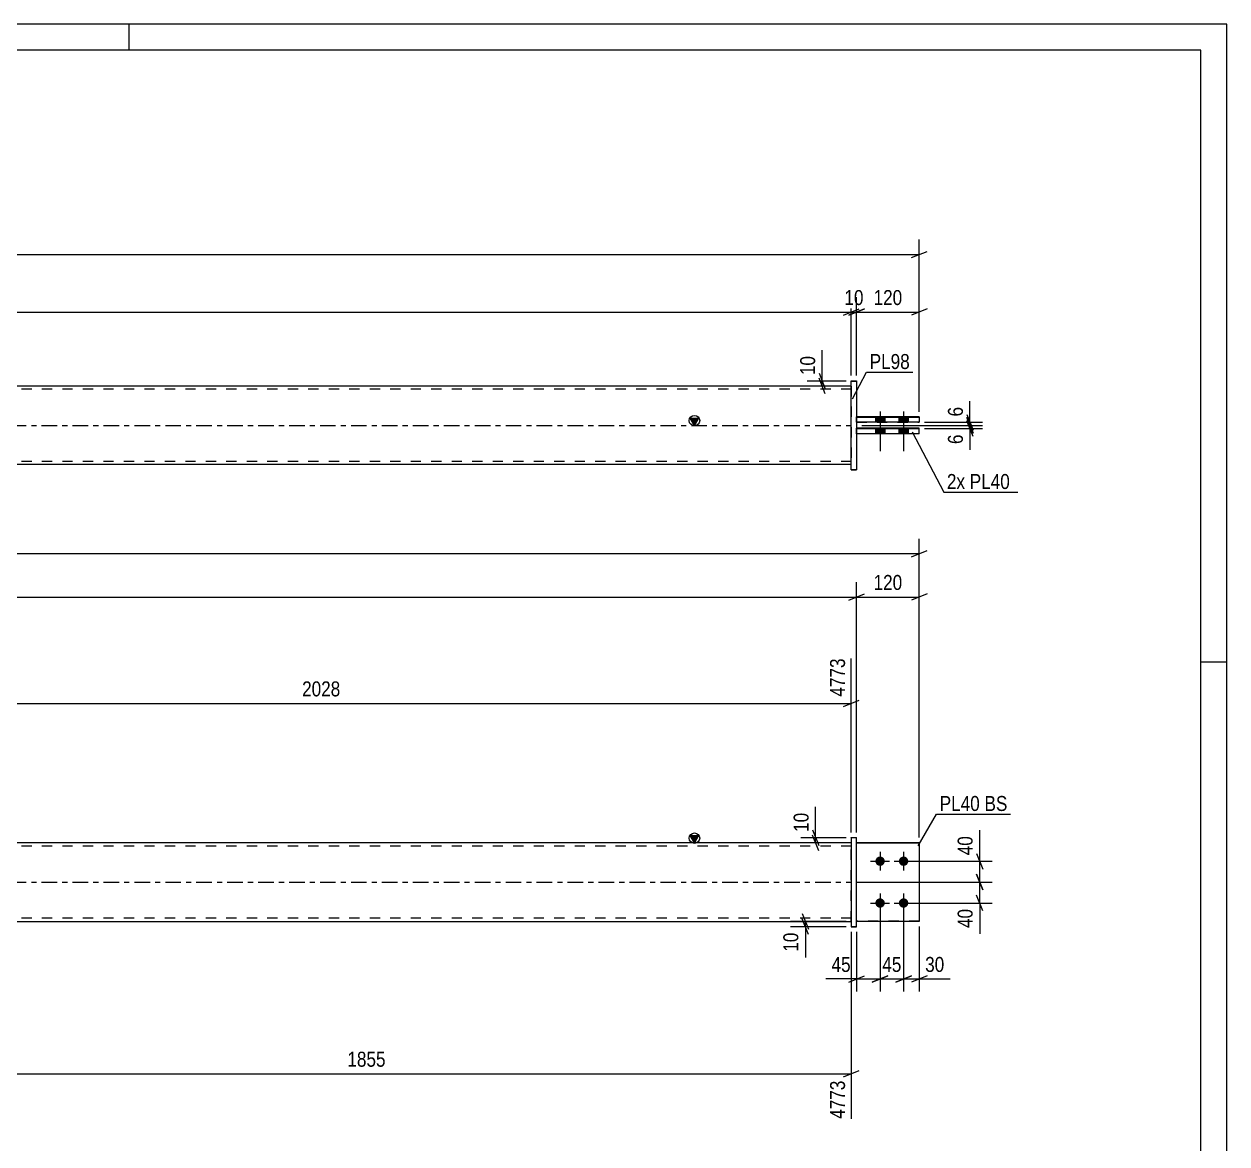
# Model space of a CAD drawing. Header units: millimetres. Extents: x 0 to 594, y 0 to 420.
# Drawn here: x 363.9 to 594, y 205.9 to 420 of the extents above; entities that cross this region are included whole.
import ezdxf

# ---------------------------------------------------------------- set-up
doc = ezdxf.new("R2010")
doc.units = ezdxf.units.MM
doc.linetypes.add('DXK_LINE_DOT2', pattern=[3.9198, 1.9599, -1.9599])
doc.linetypes.add('DXK_LINE_DOT3', pattern=[5.9187, 2.979, -0.9799, 0.9799, -0.9799])
doc.styles.add('Arial Narrow', font='ARIALN.TTF', dxfattribs={"height": 0.2})

# ---------------------------------------------------------------- blocks, each defined once
blk = doc.blocks.new('Unknown-580609170-1130')
at = {"color": 5, "linetype": 'Continuous'}
for p, q in [((594, 420), (0, 420)), ((384, 415), (384, 420)), ((594, 0), (594, 420)), ((589, 415), (5, 415)), ((589, 5), (589, 415)), ((594, 298), (589, 298))]:
    blk.add_line(p, q, dxfattribs=at)
blk = doc.blocks.new('Part-580609170-1695 - 1673')
at = {"color": 2, "linetype": 'Continuous'}
for p, q in [((523.14, 263.45), (535.14, 263.45)), ((535.14, 263.45), (523.14, 263.45)), ((535.14, 263.45), (535.14, 263.45)), ((535.14, 263.45), (535.14, 248.45)), ((535.14, 248.45), (523.14, 248.45))]:
    blk.add_line(p, q, dxfattribs=at)
at = {"color": 7, "linetype": 'DXK_LINE_DOT2'}
for p, q in [((523.14, 263.45), (523.14, 263.45)), ((523.14, 248.45), (523.14, 263.45)), ((535.14, 248.45), (523.14, 248.45))]:
    blk.add_line(p, q, dxfattribs=at)
blk = doc.blocks.new('Part-580609170-1700 - 1673')
at = {"linetype": 'Continuous'}
blk.add_hatch(color=2, dxfattribs=at).paths.add_polyline_path([(492.14, 263.45), (491.34, 264.85), (492.94, 264.85)])
at = {"color": 2, "linetype": 'Continuous'}
for p, q in [((492.14, 263.45), (491.34, 264.85)), ((491.34, 264.85), (492.94, 264.85)), ((492.94, 264.85), (492.14, 263.45)), ((522.14, 263.45), (195.61, 263.45)), ((195.61, 248.45), (522.14, 248.45))]:
    blk.add_line(p, q, dxfattribs=at)
at = {"color": 7, "linetype": 'DXK_LINE_DOT2'}
for p, q in [((522.14, 262.85), (195.61, 262.85)), ((522.14, 248.45), (522.14, 263.45)), ((522.14, 249.05), (195.61, 249.05))]:
    blk.add_line(p, q, dxfattribs=at)
at = {"color": 7, "linetype": 'DXK_LINE_DOT3'}
blk.add_line((195.61, 255.95), (522.14, 255.95), dxfattribs=at)
at = {"color": 2, "linetype": 'Continuous'}
blk.add_circle((492.14, 264.35), 1, dxfattribs=at)
blk = doc.blocks.new('Part-580609170-1685 - 1673')
at = {"color": 2, "linetype": 'Continuous'}
for p, q in [((522.14, 264.42), (522.14, 264.49)), ((522.14, 264.49), (522.14, 247.42)), ((522.14, 264.49), (523.14, 264.49)), ((523.14, 264.42), (522.14, 264.42)), ((523.14, 247.42), (523.14, 264.49)), ((522.14, 247.42), (523.14, 247.42))]:
    blk.add_line(p, q, dxfattribs=at)
at = {"color": 7, "linetype": 'DXK_LINE_DOT2'}
blk.add_line((522.14, 247.49), (523.14, 247.49), dxfattribs=at)
blk = doc.blocks.new('Part-580609170-1690 - 1673')
at = {"color": 2, "linetype": 'Continuous'}
for p, q in [((523.14, 263.46), (535.14, 263.46)), ((535.14, 263.46), (523.14, 263.46)), ((535.14, 263.46), (535.14, 263.46)), ((535.14, 263.46), (535.14, 263.45)), ((535.14, 263.46), (535.14, 263.46))]:
    blk.add_line(p, q, dxfattribs=at)
at = {"color": 7, "linetype": 'DXK_LINE_DOT2'}
for p, q in [((523.14, 263.46), (523.14, 263.46)), ((523.14, 248.46), (523.14, 263.46)), ((535.14, 263.46), (535.14, 248.46)), ((535.14, 248.46), (523.14, 248.46)), ((535.14, 248.46), (523.14, 248.46))]:
    blk.add_line(p, q, dxfattribs=at)
blk = doc.blocks.new('Bolt-580609170-1710 - 1673')
at = {"linetype": 'Continuous'}
for points in [[(527.64, 260.85), (527.83, 260.83), (528.01, 260.77), (528.17, 260.68), (528.31, 260.55), (528.42, 260.4), (528.5, 260.23), (528.54, 260.04), (528.54, 259.85), (528.5, 259.67), (528.42, 259.5), (528.31, 259.35), (528.17, 259.22), (528.01, 259.13), (527.83, 259.07), (527.64, 259.05), (527.46, 259.07), (527.28, 259.13), (527.12, 259.22), (526.98, 259.35), (526.87, 259.5), (526.79, 259.67), (526.75, 259.85), (526.75, 260.04), (526.79, 260.23), (526.87, 260.4), (526.98, 260.55), (527.12, 260.68), (527.28, 260.77), (527.46, 260.83)], [(532.14, 260.85), (532.33, 260.83), (532.51, 260.77), (532.67, 260.68), (532.81, 260.55), (532.92, 260.4), (533, 260.23), (533.04, 260.04), (533.04, 259.85), (533, 259.67), (532.92, 259.5), (532.81, 259.35), (532.67, 259.22), (532.51, 259.13), (532.33, 259.07), (532.14, 259.05), (531.96, 259.07), (531.78, 259.13), (531.62, 259.22), (531.48, 259.35), (531.37, 259.5), (531.29, 259.67), (531.25, 259.85), (531.25, 260.04), (531.29, 260.23), (531.37, 260.4), (531.48, 260.55), (531.62, 260.68), (531.78, 260.77), (531.96, 260.83)], [(527.64, 252.85), (527.83, 252.83), (528.01, 252.77), (528.17, 252.68), (528.31, 252.55), (528.42, 252.4), (528.5, 252.23), (528.54, 252.04), (528.54, 251.85), (528.5, 251.67), (528.42, 251.5), (528.31, 251.35), (528.17, 251.22), (528.01, 251.13), (527.83, 251.07), (527.64, 251.05), (527.46, 251.07), (527.28, 251.13), (527.12, 251.22), (526.98, 251.35), (526.87, 251.5), (526.79, 251.67), (526.75, 251.85), (526.75, 252.04), (526.79, 252.23), (526.87, 252.4), (526.98, 252.55), (527.12, 252.68), (527.28, 252.77), (527.46, 252.83)], [(532.14, 252.85), (532.33, 252.83), (532.51, 252.77), (532.67, 252.68), (532.81, 252.55), (532.92, 252.4), (533, 252.23), (533.04, 252.04), (533.04, 251.85), (533, 251.67), (532.92, 251.5), (532.81, 251.35), (532.67, 251.22), (532.51, 251.13), (532.33, 251.07), (532.14, 251.05), (531.96, 251.07), (531.78, 251.13), (531.62, 251.22), (531.48, 251.35), (531.37, 251.5), (531.29, 251.67), (531.25, 251.85), (531.25, 252.04), (531.29, 252.23), (531.37, 252.4), (531.48, 252.55), (531.62, 252.68), (531.78, 252.77), (531.96, 252.83)]]:
    blk.add_hatch(color=1, dxfattribs=at).paths.add_polyline_path(points)
at = {"color": 1, "linetype": 'Continuous'}
for p, q in [((527.64, 261.75), (527.64, 258.15)), ((532.14, 261.75), (532.14, 258.15)), ((525.84, 259.95), (529.44, 259.95)), ((530.34, 259.95), (533.94, 259.95)), ((527.64, 253.75), (527.64, 250.15)), ((532.14, 253.75), (532.14, 250.15)), ((525.84, 251.95), (529.44, 251.95)), ((530.34, 251.95), (533.94, 251.95))]:
    blk.add_line(p, q, dxfattribs=at)
blk = doc.blocks.new('Bolt-580609170-1371 - 1367')
at = {"linetype": 'Continuous'}
for points in [[(528.54, 344.9), (526.74, 344.9), (526.74, 343.9), (528.54, 343.9)], [(528.54, 344.87), (526.74, 344.87), (526.74, 343.87), (528.54, 343.87)], [(533.04, 344.9), (531.24, 344.9), (531.24, 343.9), (533.04, 343.9)], [(533.04, 344.87), (531.24, 344.87), (531.24, 343.87), (533.04, 343.87)], [(528.54, 342.7), (526.74, 342.7), (526.74, 341.7), (528.54, 341.7)], [(528.54, 342.67), (526.74, 342.67), (526.74, 341.67), (528.54, 341.67)], [(533.04, 342.7), (531.24, 342.7), (531.24, 341.7), (533.04, 341.7)], [(533.04, 342.67), (531.24, 342.67), (531.24, 341.67), (533.04, 341.67)]]:
    blk.add_hatch(color=1, dxfattribs=at).paths.add_polyline_path(points)
at = {"color": 1, "linetype": 'Continuous'}
for p, q in [((527.64, 345.9), (527.64, 338.4)), ((527.64, 345.87), (527.64, 338.37)), ((532.14, 345.9), (532.14, 338.4)), ((532.14, 345.87), (532.14, 338.37)), ((526.74, 344.9), (526.74, 343.9)), ((526.74, 344.87), (526.74, 343.87)), ((528.54, 344.9), (528.54, 343.9)), ((528.54, 344.87), (528.54, 343.87)), ((531.24, 344.9), (531.24, 343.9)), ((531.24, 344.87), (531.24, 343.87)), ((533.04, 344.9), (533.04, 343.9)), ((533.04, 344.87), (533.04, 343.87)), ((526.74, 342.7), (526.74, 341.7)), ((526.74, 342.67), (526.74, 341.67)), ((528.54, 342.7), (528.54, 341.7)), ((528.54, 342.67), (528.54, 341.67)), ((531.24, 342.7), (531.24, 341.7)), ((531.24, 342.67), (531.24, 341.67)), ((533.04, 342.7), (533.04, 341.7)), ((533.04, 342.67), (533.04, 341.67))]:
    blk.add_line(p, q, dxfattribs=at)
blk = doc.blocks.new('Part-580609170-1456 - 1367')
at = {"linetype": 'Continuous'}
blk.add_hatch(color=2, dxfattribs=at).paths.add_polyline_path([(492.14, 343.28), (491.34, 344.68), (492.94, 344.68)])
at = {"color": 2, "linetype": 'Continuous'}
for p, q in [((522.14, 350.78), (195.61, 350.78)), ((492.14, 343.28), (491.34, 344.68)), ((491.34, 344.68), (492.94, 344.68)), ((492.94, 344.68), (492.14, 343.28)), ((522.14, 335.78), (195.61, 335.78))]:
    blk.add_line(p, q, dxfattribs=at)
at = {"color": 7, "linetype": 'DXK_LINE_DOT2'}
for p, q in [((522.14, 350.18), (195.61, 350.18)), ((522.14, 350.78), (522.14, 335.78)), ((522.14, 336.38), (195.61, 336.38))]:
    blk.add_line(p, q, dxfattribs=at)
at = {"color": 7, "linetype": 'DXK_LINE_DOT3'}
blk.add_line((195.61, 343.28), (522.14, 343.28), dxfattribs=at)
at = {"color": 2, "linetype": 'Continuous'}
blk.add_circle((492.14, 344.18), 1, dxfattribs=at)
blk = doc.blocks.new('Part-580609170-1461 - 1367')
at = {"color": 2, "linetype": 'Continuous'}
for p, q in [((535.14, 342.71), (523.14, 342.71)), ((523.14, 342.66), (535.14, 342.66)), ((535.14, 341.66), (523.14, 341.66)), ((535.14, 341.66), (535.14, 342.71))]:
    blk.add_line(p, q, dxfattribs=at)
at = {"color": 7, "linetype": 'DXK_LINE_DOT2'}
for p, q in [((523.14, 341.66), (523.14, 342.71)), ((523.14, 341.71), (535.14, 341.71))]:
    blk.add_line(p, q, dxfattribs=at)
blk = doc.blocks.new('Part-580609170-1433 - 1367')
at = {"color": 2, "linetype": 'Continuous'}
for p, q in [((522.14, 351.82), (522.14, 351.75)), ((522.14, 351.75), (522.14, 351.82)), ((522.14, 351.82), (523.14, 351.82)), ((522.14, 334.75), (522.14, 351.75)), ((522.14, 351.75), (523.14, 351.75)), ((523.14, 351.75), (523.14, 351.82)), ((523.14, 351.82), (523.14, 351.75)), ((523.14, 351.75), (523.14, 334.75)), ((522.14, 334.75), (523.14, 334.75))]:
    blk.add_line(p, q, dxfattribs=at)
at = {"color": 7, "linetype": 'DXK_LINE_DOT2'}
for p, q in [((522.14, 334.82), (523.14, 334.82)), ((523.14, 334.82), (523.14, 334.75))]:
    blk.add_line(p, q, dxfattribs=at)
blk = doc.blocks.new('Part-580609170-1466 - 1367')
at = {"color": 2, "linetype": 'Continuous'}
for p, q in [((535.14, 344.91), (523.14, 344.91)), ((523.14, 344.86), (535.14, 344.86)), ((535.14, 343.86), (523.14, 343.86)), ((535.14, 344.91), (535.14, 343.86))]:
    blk.add_line(p, q, dxfattribs=at)
at = {"color": 7, "linetype": 'DXK_LINE_DOT2'}
for p, q in [((523.14, 343.86), (523.14, 344.91)), ((523.14, 343.91), (535.14, 343.91))]:
    blk.add_line(p, q, dxfattribs=at)
blk = doc.blocks.new('StraightDimension-580609170-1936 - 1673')
at = {"color": 7, "linetype": 'Continuous'}
for p, q in [((512.75, 249.95), (513.95, 246.95)), ((513.95, 245.92), (512.75, 248.92)), ((521.14, 248.45), (510.5, 248.45)), ((521.14, 247.42), (510.5, 247.42)), ((513.35, 247.42), (513.35, 248.45))]:
    blk.add_line(p, q, dxfattribs=at)
at = {"color": 0}
blk.add_wipeout([(512.59, 246.9), (508.39, 246.9), (508.39, 242.04), (512.59, 242.04)], dxfattribs=at)
at = {"color": 7, "linetype": 'Continuous'}
blk.add_line((513.35, 247.42), (513.35, 241.52), dxfattribs=at)
blk.add_line((513.35, 247.42), (513.35, 241.52), dxfattribs=at)
at = {"color": 3, "style": 'Arial Narrow'}
blk.add_text('10', height=2.863, rotation=90.0002, dxfattribs=at).set_placement((512, 242.64))
blk = doc.blocks.new('StraightDimension-580609170-1955 - 1673')
at = {"color": 7, "linetype": 'Continuous'}
for p, q in [((527.64, 250.95), (527.64, 235.03)), ((532.14, 250.95), (532.14, 235.03)), ((526.14, 236.83), (529.14, 238.03)), ((527.64, 237.43), (532.14, 237.43)), ((533.64, 238.03), (530.64, 236.83))]:
    blk.add_line(p, q, dxfattribs=at)
at = {"color": 0}
blk.add_wipeout([(532.32, 238.18), (532.32, 242.38), (527.47, 242.38), (527.47, 238.18)], dxfattribs=at)
at = {"color": 3, "style": 'Arial Narrow'}
blk.add_text('45', height=2.863, dxfattribs=at).set_placement((528.07, 238.78))
blk = doc.blocks.new('StraightDimension-580609170-2017 - 1673')
at = {"color": 7, "linetype": 'Continuous'}
for p, q in [((523.14, 255.95), (549.1, 255.95)), ((546.1, 257.45), (547.3, 254.45)), ((546.7, 251.95), (546.7, 255.95)), ((547.3, 250.45), (546.1, 253.45)), ((533.14, 251.95), (549.1, 251.95))]:
    blk.add_line(p, q, dxfattribs=at)
at = {"color": 0}
blk.add_wipeout([(545.95, 251.43), (541.75, 251.43), (541.75, 246.57), (545.95, 246.57)], dxfattribs=at)
at = {"color": 7, "linetype": 'Continuous'}
blk.add_line((546.7, 251.95), (546.7, 246.05), dxfattribs=at)
blk.add_line((546.7, 251.95), (546.7, 246.05), dxfattribs=at)
at = {"color": 3, "style": 'Arial Narrow'}
blk.add_text('40', height=2.863, rotation=90.0002, dxfattribs=at).set_placement((545.35, 247.17))
blk = doc.blocks.new('StraightDimension-580609170-2031 - 1673')
at = {"color": 7, "linetype": 'Continuous'}
for p, q in [((514.72, 265.92), (515.92, 262.92)), ((515.92, 261.95), (514.72, 264.95)), ((521.14, 264.42), (512.47, 264.42)), ((521.14, 263.45), (512.47, 263.45)), ((515.32, 263.45), (515.32, 264.42))]:
    blk.add_line(p, q, dxfattribs=at)
at = {"color": 0}
blk.add_wipeout([(514.57, 269.8), (510.37, 269.8), (510.37, 264.95), (514.57, 264.95)], dxfattribs=at)
at = {"color": 7, "linetype": 'Continuous'}
blk.add_line((515.32, 264.42), (515.32, 270.33), dxfattribs=at)
blk.add_line((515.32, 264.42), (515.32, 270.33), dxfattribs=at)
at = {"color": 3, "style": 'Arial Narrow'}
blk.add_text('10', height=2.863, rotation=90.0002, dxfattribs=at).set_placement((513.97, 265.55))
blk = doc.blocks.new('StraightDimension-580609170-1760 - 1673')
at = {"color": 7, "linetype": 'Continuous'}
for p, q in [((319.33, 264.45), (319.33, 298.73)), ((522.14, 265.42), (522.14, 298.73)), ((320.83, 290.71), (317.83, 289.51)), ((319.33, 290.11), (522.14, 290.11)), ((520.64, 289.51), (523.64, 290.71))]:
    blk.add_line(p, q, dxfattribs=at)
at = {"color": 0, "linetype": 'Continuous'}
blk.add_wipeout([(521.54, 299.33), (517.34, 299.33), (517.34, 290.81), (521.54, 290.81)], dxfattribs=at)
at = {"color": 0}
blk.add_wipeout([(424.99, 290.86), (424.99, 295.06), (416.48, 295.06), (416.48, 290.86)], dxfattribs=at)
at = {"color": 3, "linetype": 'Continuous', "style": 'Arial Narrow'}
blk.add_text('4773', height=2.863, rotation=90.0002, dxfattribs=at).set_placement((520.94, 291.41))
at = {"color": 3, "style": 'Arial Narrow'}
blk.add_text('2028', height=2.863, dxfattribs=at).set_placement((417.08, 291.46))
blk = doc.blocks.new('StraightDimension-580609170-2050 - 1673')
at = {"color": 7, "linetype": 'Continuous'}
for p, q in [((523.14, 265.42), (523.14, 313.31)), ((521.64, 309.86), (524.64, 311.06)), ((106.51, 310.46), (523.14, 310.46))]:
    blk.add_line(p, q, dxfattribs=at)
blk = doc.blocks.new('StraightDimension-580609170-2040 - 1673')
at = {"color": 7, "linetype": 'Continuous'}
for p, q in [((523.14, 265.42), (523.14, 313.31)), ((535.14, 264.46), (535.14, 313.31)), ((521.64, 309.86), (524.64, 311.06)), ((536.64, 311.06), (533.64, 309.86)), ((523.14, 310.46), (535.14, 310.46))]:
    blk.add_line(p, q, dxfattribs=at)
at = {"color": 0}
blk.add_wipeout([(532.49, 311.21), (532.49, 315.41), (525.8, 315.41), (525.8, 311.21)], dxfattribs=at)
at = {"color": 3, "style": 'Arial Narrow'}
blk.add_text('120', height=2.863, dxfattribs=at).set_placement((526.4, 311.81))
blk = doc.blocks.new('StraightDimension-580609170-1945 - 1673')
at = {"color": 7, "linetype": 'Continuous'}
for p, q in [((527.64, 250.95), (527.64, 235.03)), ((523.14, 246.42), (523.14, 235.03)), ((521.64, 236.83), (524.64, 238.03)), ((523.14, 237.43), (527.64, 237.43)), ((529.14, 238.03), (526.14, 236.83))]:
    blk.add_line(p, q, dxfattribs=at)
at = {"color": 0}
blk.add_wipeout([(522.62, 238.18), (522.62, 242.38), (517.76, 242.38), (517.76, 238.18)], dxfattribs=at)
at = {"color": 7, "linetype": 'Continuous'}
blk.add_line((523.14, 237.43), (517.24, 237.43), dxfattribs=at)
blk.add_line((523.14, 237.43), (517.24, 237.43), dxfattribs=at)
at = {"color": 3, "style": 'Arial Narrow'}
blk.add_text('45', height=2.863, dxfattribs=at).set_placement((518.36, 238.78))
blk = doc.blocks.new('StraightDimension-580609170-1746 - 1673')
at = {"color": 7, "linetype": 'Continuous'}
for p, q in [((535.14, 264.46), (535.14, 321.6)), ((94.51, 318.75), (535.14, 318.75)), ((533.64, 318.15), (536.64, 319.35))]:
    blk.add_line(p, q, dxfattribs=at)
blk = doc.blocks.new('StraightDimension-580609170-1838 - 1673')
at = {"color": 7, "linetype": 'Continuous'}
for p, q in [((336.64, 247.45), (336.64, 210.69)), ((522.14, 246.42), (522.14, 210.69)), ((338.14, 219.9), (335.14, 218.7)), ((336.64, 219.3), (522.14, 219.3)), ((520.64, 218.7), (523.64, 219.9))]:
    blk.add_line(p, q, dxfattribs=at)
at = {"color": 0}
blk.add_wipeout([(433.65, 220.05), (433.65, 224.25), (425.14, 224.25), (425.14, 220.05)], dxfattribs=at)
at = {"color": 0, "linetype": 'Continuous'}
blk.add_wipeout([(521.54, 218.6), (517.34, 218.6), (517.34, 210.09), (521.54, 210.09)], dxfattribs=at)
at = {"color": 3, "style": 'Arial Narrow'}
blk.add_text('1855', height=2.863, dxfattribs=at).set_placement((425.74, 220.65))
at = {"color": 3, "linetype": 'Continuous', "style": 'Arial Narrow'}
blk.add_text('4773', height=2.863, rotation=90.0002, dxfattribs=at).set_placement((520.94, 210.69))
blk = doc.blocks.new('StraightDimension-580609170-1965 - 1673')
at = {"color": 7, "linetype": 'Continuous'}
for p, q in [((532.14, 250.95), (532.14, 235.03)), ((535.14, 247.45), (535.14, 235.03)), ((530.64, 236.83), (533.64, 238.03)), ((532.14, 237.43), (535.14, 237.43)), ((536.64, 238.03), (533.64, 236.83))]:
    blk.add_line(p, q, dxfattribs=at)
at = {"color": 0}
blk.add_wipeout([(540.53, 238.18), (540.53, 242.38), (535.67, 242.38), (535.67, 238.18)], dxfattribs=at)
at = {"color": 7, "linetype": 'Continuous'}
blk.add_line((535.14, 237.43), (541.05, 237.43), dxfattribs=at)
blk.add_line((535.14, 237.43), (541.05, 237.43), dxfattribs=at)
at = {"color": 3, "style": 'Arial Narrow'}
blk.add_text('30', height=2.863, dxfattribs=at).set_placement((536.27, 238.78))
blk = doc.blocks.new('StraightDimension-580609170-2004 - 1673')
at = {"color": 7, "linetype": 'Continuous'}
for p, q in [((546.1, 261.45), (547.3, 258.45)), ((533.14, 259.95), (549.1, 259.95)), ((546.7, 255.95), (546.7, 259.95)), ((523.14, 255.95), (549.1, 255.95)), ((547.3, 254.45), (546.1, 257.45))]:
    blk.add_line(p, q, dxfattribs=at)
at = {"color": 0}
blk.add_wipeout([(545.95, 265.34), (541.75, 265.34), (541.75, 260.48), (545.95, 260.48)], dxfattribs=at)
at = {"color": 7, "linetype": 'Continuous'}
blk.add_line((546.7, 259.95), (546.7, 265.86), dxfattribs=at)
blk.add_line((546.7, 259.95), (546.7, 265.86), dxfattribs=at)
at = {"color": 3, "style": 'Arial Narrow'}
blk.add_text('40', height=2.863, rotation=90.0002, dxfattribs=at).set_placement((545.35, 261.08))
blk = doc.blocks.new('StraightDimension-580609170-1545 - 1367')
at = {"color": 7, "linetype": 'Continuous'}
for p, q in [((535.14, 345.86), (535.14, 378.79)), ((94.51, 375.94), (535.14, 375.94)), ((533.64, 375.34), (536.64, 376.54))]:
    blk.add_line(p, q, dxfattribs=at)
blk = doc.blocks.new('StraightDimension-580609170-1576 - 1367')
at = {"color": 7, "linetype": 'Continuous'}
for p, q in [((522.14, 352.82), (522.14, 367.78)), ((107.51, 364.93), (522.14, 364.93)), ((520.64, 364.33), (523.64, 365.53))]:
    blk.add_line(p, q, dxfattribs=at)
blk = doc.blocks.new('StraightDimension-580609170-1586 - 1367')
at = {"color": 7, "linetype": 'Continuous'}
for p, q in [((522.14, 352.82), (522.14, 367.78)), ((523.14, 352.82), (523.14, 367.78)), ((520.64, 364.33), (523.64, 365.53)), ((524.64, 365.53), (521.64, 364.33)), ((522.14, 364.93), (523.14, 364.93))]:
    blk.add_line(p, q, dxfattribs=at)
at = {"color": 0}
blk.add_wipeout([(525.07, 365.68), (525.07, 369.88), (520.22, 369.88), (520.22, 365.68)], dxfattribs=at)
at = {"color": 3, "style": 'Arial Narrow'}
blk.add_text('10', height=2.863, dxfattribs=at).set_placement((520.82, 366.28))
blk = doc.blocks.new('StraightDimension-580609170-1596 - 1367')
at = {"color": 7, "linetype": 'Continuous'}
for p, q in [((523.14, 352.82), (523.14, 367.78)), ((535.14, 345.86), (535.14, 367.78)), ((521.64, 364.33), (524.64, 365.53)), ((523.14, 364.93), (535.14, 364.93)), ((536.64, 365.53), (533.64, 364.33))]:
    blk.add_line(p, q, dxfattribs=at)
at = {"color": 0}
blk.add_wipeout([(532.49, 365.68), (532.49, 369.88), (525.8, 369.88), (525.8, 365.68)], dxfattribs=at)
at = {"color": 3, "style": 'Arial Narrow'}
blk.add_text('120', height=2.863, dxfattribs=at).set_placement((526.4, 366.28))
blk = doc.blocks.new('StraightDimension-580609170-1607 - 1367')
at = {"color": 7, "linetype": 'Continuous'}
for p, q in [((515.97, 353.25), (517.17, 350.25)), ((517.17, 349.28), (515.97, 352.28)), ((521.14, 351.75), (513.72, 351.75)), ((521.14, 350.78), (513.72, 350.78)), ((516.57, 350.78), (516.57, 351.75))]:
    blk.add_line(p, q, dxfattribs=at)
at = {"color": 0}
blk.add_wipeout([(515.82, 357.13), (511.62, 357.13), (511.62, 352.28), (515.82, 352.28)], dxfattribs=at)
at = {"color": 7, "linetype": 'Continuous'}
blk.add_line((516.57, 351.75), (516.57, 357.66), dxfattribs=at)
blk.add_line((516.57, 351.75), (516.57, 357.66), dxfattribs=at)
at = {"color": 3, "style": 'Arial Narrow'}
blk.add_text('10', height=2.863, rotation=90.0002, dxfattribs=at).set_placement((515.22, 352.88))
blk = doc.blocks.new('StraightDimension-580609170-1618 - 1367')
at = {"color": 7, "linetype": 'Continuous'}
for p, q in [((524.14, 343.28), (547.24, 343.28)), ((544.24, 344.78), (545.44, 341.78)), ((545.44, 341.16), (544.24, 344.16)), ((544.84, 342.66), (544.84, 343.28)), ((536.14, 342.66), (547.24, 342.66))]:
    blk.add_line(p, q, dxfattribs=at)
at = {"color": 0}
blk.add_wipeout([(544.09, 342.13), (539.89, 342.13), (539.89, 339.1), (544.09, 339.1)], dxfattribs=at)
at = {"color": 7, "linetype": 'Continuous'}
blk.add_line((544.84, 342.66), (544.84, 338.58), dxfattribs=at)
blk.add_line((544.84, 342.66), (544.84, 338.58), dxfattribs=at)
at = {"color": 3, "style": 'Arial Narrow'}
blk.add_text('6', height=2.86, rotation=90.0002, dxfattribs=at).set_placement((543.49, 339.7))
blk = doc.blocks.new('StraightDimension-580609170-1627 - 1367')
at = {"color": 7, "linetype": 'Continuous'}
for p, q in [((544.24, 345.36), (545.44, 342.36)), ((524.14, 343.28), (547.24, 343.28)), ((536.14, 343.86), (547.24, 343.86)), ((545.44, 341.78), (544.24, 344.78)), ((544.84, 343.28), (544.84, 343.86))]:
    blk.add_line(p, q, dxfattribs=at)
at = {"color": 0}
blk.add_wipeout([(544.09, 347.41), (539.89, 347.41), (539.89, 344.38), (544.09, 344.38)], dxfattribs=at)
at = {"color": 7, "linetype": 'Continuous'}
blk.add_line((544.84, 343.86), (544.84, 347.93), dxfattribs=at)
blk.add_line((544.84, 343.86), (544.84, 347.93), dxfattribs=at)
at = {"color": 3, "style": 'Arial Narrow'}
blk.add_text('6', height=2.86, rotation=90.0002, dxfattribs=at).set_placement((543.49, 344.98))
blk = doc.blocks.new('MarkSet-580609170-2083 - 1673')
at = {"color": 0}
blk.add_wipeout([(546.72, 269.55), (546.72, 272.55), (539.05, 272.55), (539.05, 269.55)], dxfattribs=at)
blk.add_wipeout([(546.72, 269.55), (546.72, 272.55), (539.05, 272.55), (539.05, 269.55)], dxfattribs=at)
at = {"color": 30, "linetype": 'Continuous'}
blk.add_line((534.95, 262.88), (538.45, 268.95), dxfattribs=at)
at = {"color": 0}
blk.add_wipeout([(552.01, 269.55), (552.01, 272.55), (547.62, 272.55), (547.62, 269.55)], dxfattribs=at)
blk.add_wipeout([(552.01, 269.55), (552.01, 272.55), (547.62, 272.55), (547.62, 269.55)], dxfattribs=at)
at = {"color": 30, "linetype": 'Continuous'}
blk.add_line((538.45, 268.95), (552.61, 268.95), dxfattribs=at)
at = {"color": 3, "style": 'Arial Narrow'}
for s, p in [('PL40', (539.05, 269.55)), ('BS', (547.62, 269.55))]:
    blk.add_text(s, height=2.863, dxfattribs=at).set_placement(p)
blk = doc.blocks.new('MarkSet-580609170-1658 - 1367')
at = {"color": 0}
blk.add_wipeout([(543.9, 331.11), (543.9, 334.11), (540.43, 334.11), (540.43, 331.11)], dxfattribs=at)
blk.add_wipeout([(543.9, 331.11), (543.9, 334.11), (540.43, 334.11), (540.43, 331.11)], dxfattribs=at)
at = {"color": 30, "linetype": 'Continuous'}
blk.add_line((533.8, 342.07), (539.83, 330.51), dxfattribs=at)
at = {"color": 0}
blk.add_wipeout([(552.48, 331.11), (552.48, 334.11), (544.8, 334.11), (544.8, 331.11)], dxfattribs=at)
blk.add_wipeout([(552.48, 331.11), (552.48, 334.11), (544.8, 334.11), (544.8, 331.11)], dxfattribs=at)
at = {"color": 30, "linetype": 'Continuous'}
blk.add_line((539.83, 330.51), (553.98, 330.51), dxfattribs=at)
at = {"color": 3, "style": 'Arial Narrow'}
for s, p in [('2x', (540.43, 331.11)), ('PL40', (544.8, 331.11))]:
    blk.add_text(s, height=2.863, dxfattribs=at).set_placement(p)
blk = doc.blocks.new('Mark-580609170-1429 - 1367')
at = {"color": 0}
blk.add_wipeout([(533.34, 354.05), (533.34, 357.05), (525.66, 357.05), (525.66, 354.05)], dxfattribs=at)
blk.add_wipeout([(533.34, 354.05), (533.34, 357.05), (525.66, 357.05), (525.66, 354.05)], dxfattribs=at)
at = {"color": 30, "linetype": 'Continuous'}
for p, q in [((522.37, 348.37), (525.06, 353.45)), ((525.06, 353.45), (533.94, 353.45))]:
    blk.add_line(p, q, dxfattribs=at)
at = {"color": 3, "style": 'Arial Narrow'}
blk.add_text('PL98', height=2.863, dxfattribs=at).set_placement((525.66, 354.05))

msp = doc.modelspace()

# ---------------------------------------------------------------- block references
for name in ['Unknown-580609170-1130', 'Part-580609170-1456 - 1367', 'Part-580609170-1433 - 1367', 'Bolt-580609170-1371 - 1367', 'Part-580609170-1466 - 1367', 'Part-580609170-1461 - 1367', 'Part-580609170-1700 - 1673', 'Part-580609170-1685 - 1673', 'Part-580609170-1690 - 1673', 'Part-580609170-1695 - 1673', 'Bolt-580609170-1710 - 1673']:
    msp.add_blockref(name, (0, 0))

# ---------------------------------------------------------------- next in the draw order: block references
for name in ['StraightDimension-580609170-1545 - 1367', 'StraightDimension-580609170-2031 - 1673', 'StraightDimension-580609170-1955 - 1673', 'StraightDimension-580609170-1936 - 1673']:
    msp.add_blockref(name, (0, 0))

# ---------------------------------------------------------------- next in the draw order: block references
for name in ['StraightDimension-580609170-1576 - 1367', 'StraightDimension-580609170-1760 - 1673', 'StraightDimension-580609170-2017 - 1673']:
    msp.add_blockref(name, (0, 0))

# ---------------------------------------------------------------- next in the draw order: block references
for name in ['StraightDimension-580609170-1586 - 1367', 'StraightDimension-580609170-2050 - 1673', 'StraightDimension-580609170-1945 - 1673', 'StraightDimension-580609170-1965 - 1673']:
    msp.add_blockref(name, (0, 0))

# ---------------------------------------------------------------- next in the draw order: block references
for name in ['StraightDimension-580609170-1596 - 1367', 'StraightDimension-580609170-2040 - 1673', 'StraightDimension-580609170-1838 - 1673']:
    msp.add_blockref(name, (0, 0))

# ---------------------------------------------------------------- next in the draw order: block references
for name in ['StraightDimension-580609170-1607 - 1367', 'StraightDimension-580609170-1618 - 1367', 'StraightDimension-580609170-1746 - 1673']:
    msp.add_blockref(name, (0, 0))

# ---------------------------------------------------------------- next in the draw order: block references
for name in ['StraightDimension-580609170-1627 - 1367', 'StraightDimension-580609170-2004 - 1673']:
    msp.add_blockref(name, (0, 0))

# ---------------------------------------------------------------- next in the draw order: block references
for name in ['Mark-580609170-1429 - 1367', 'MarkSet-580609170-1658 - 1367', 'MarkSet-580609170-2083 - 1673']:
    msp.add_blockref(name, (0, 0))

doc.saveas('drawing.dxf')
